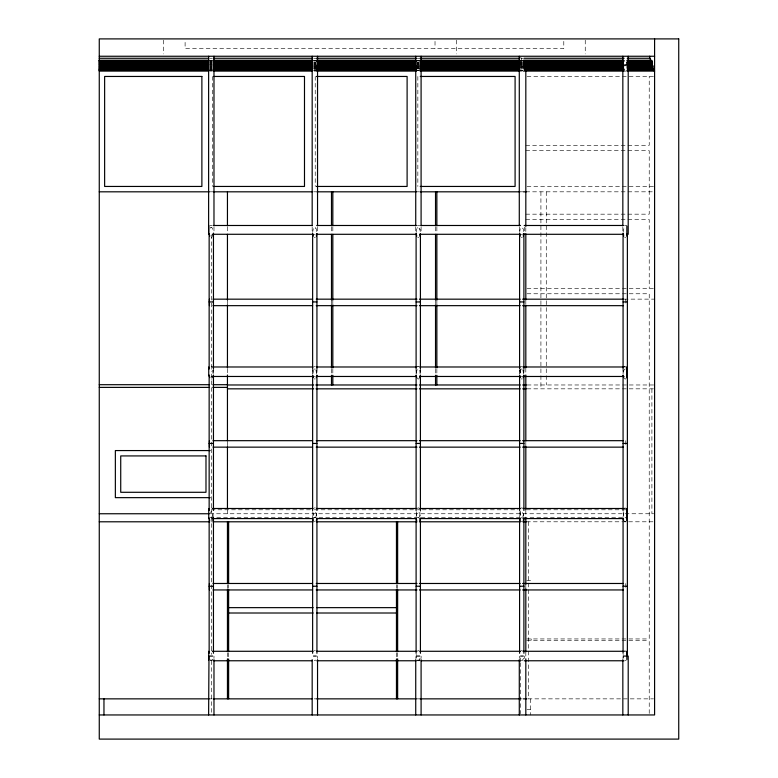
<?xml version="1.0" encoding="UTF-8"?>
<svg xmlns="http://www.w3.org/2000/svg" width="778" height="778" viewBox="0 0 778 778"><rect width="100%" height="100%" fill="white"/><g stroke="black" fill="none" stroke-linecap="round" stroke-linejoin="round"><path stroke-width="0.58" stroke-dasharray="3.89 2.92" d="M213.454 368.976L213.386 375.327M213.386 518.129L212.822 513.198L211.295 511.71L210.225 512.391M312.63 232.515L313.252 228.897L314.779 227.409L316.306 228.917L316.938 232.515M312.63 374.004L312.698 370.046M316.938 368.976L316.86 375.327M312.698 511.554L313.699 517.282M312.63 516.806L313.252 513.198L314.779 511.71L316.306 513.198L316.86 518.129M416.104 232.515L416.736 228.897L418.263 227.409L419.789 228.917L420.421 232.515M416.104 374.004L416.181 370.046M420.421 368.976L420.344 375.327M416.181 511.554L416.736 516.475L418.263 517.973L419.789 516.475L420.344 511.554M416.104 516.806L416.736 513.198L418.263 511.71L419.789 513.198L420.344 518.129M416.181 654.356L416.395 658.217M519.587 232.515L520.219 228.897L521.746 227.409L523.273 228.917L523.895 232.515M519.587 374.004L519.587 368.976M519.587 371.388L519.665 370.046M523.895 368.976L523.827 375.327M519.665 511.554L520.667 517.282M519.587 516.806L520.219 513.198L521.746 511.71L523.613 514.258L523.827 518.129M623.071 232.515L623.703 228.897L625.23 227.409M623.071 374.004L623.139 370.046M623.139 511.554L623.703 516.475L625.23 517.973M623.071 516.806L623.703 513.198L625.23 511.71M623.139 654.356L623.363 658.217M213.162 373.936L212.375 369.589M316.646 373.936L315.858 369.589M420.13 373.936L419.789 370.406L418.263 368.908L416.736 370.406L416.395 373.936M523.613 373.936L522.826 369.589M420.13 658.217L418.817 660.59L417.183 660.084M523.613 658.217L522.301 660.59L521.182 660.59M212.375 517.282L213.386 511.554M313.699 369.589L312.912 373.936M210.225 660.084L211.859 660.59L212.822 659.277M315.858 517.282L316.86 511.554M520.667 369.589L519.879 373.936M522.826 517.282L523.827 511.554M210.225 228.11L211.295 227.409L212.375 228.11L213.454 232.515M417.183 228.11L417.708 227.594M417.183 366.973L417.708 366.448M419.342 378.419L418.263 379.1L417.183 378.419M417.183 508.462L418.263 507.781L419.342 508.462M315.858 660.084L314.224 660.59M624.15 366.973L624.666 366.448M626.3 378.419L625.23 379.1L624.15 378.419M417.183 651.264L418.263 650.573L419.342 651.264M624.15 508.462L625.23 507.781M626.3 521.221L625.23 521.902L624.15 521.221M624.15 651.264L625.23 650.573M626.3 660.084L625.23 660.765M210.741 227.594L211.295 227.419M315.343 237.426L314.224 237.426M418.817 237.426L417.708 237.426M522.301 237.426L521.182 237.426M625.784 237.426L624.666 237.426M211.295 376.484L211.859 376.289M211.295 379.1L211.859 378.925M314.224 366.467L315.343 366.467M314.224 369.083L315.343 369.083M315.343 376.289L314.224 376.289M315.343 378.925L314.224 378.925M417.708 366.467L418.817 366.467M521.182 366.467L522.301 366.467M521.182 369.083L522.301 369.083M522.301 376.289L521.182 376.289M522.301 378.925L521.182 378.925M624.666 366.467L625.23 366.273M625.23 368.908L623.703 370.406L623.363 373.936M211.295 517.973L211.859 517.798M211.295 521.902L211.859 521.727M314.224 507.946L315.343 507.946M315.343 517.798L314.224 517.798M315.343 521.727L314.224 521.727M521.182 507.946L522.301 507.946M522.301 517.798L521.182 517.798M522.301 521.727L521.182 521.727M314.224 650.748L315.343 650.748M521.182 650.748L522.301 650.748M209.69 58.262L212.258 58.262M314.049 58.262L316.471 58.262M417.193 58.262L419.614 58.262M523.293 58.262L520.871 58.262L520.871 56.249M209.622 60.334L212.297 60.276M313.923 60.334L316.471 60.276M417.008 60.334L419.614 60.276M519.801 60.276L522.515 60.334M209.69 60.48L212.122 60.48M314.059 60.48L316.481 60.48M417.212 60.48L419.634 60.48M520.356 60.48L522.787 60.48M209.759 60.733L212.19 60.733M314.186 60.733L316.617 60.733M209.817 61.063L212.248 61.063M209.866 61.472L212.297 61.472M519.811 61.472L522.233 61.472M209.593 61.948L212.015 61.948M313.855 61.948L316.276 61.948M416.911 61.948L419.332 61.948M519.967 61.948L522.388 61.948M209.613 62.464L212.044 62.464M313.904 62.464L316.335 62.464M416.989 62.464L419.41 62.464M520.064 62.464L522.485 62.464M209.632 63.008L212.054 63.008M313.933 63.008L316.354 63.008M417.027 63.008L419.449 63.008M520.112 63.008L522.544 63.008M209.632 63.563L212.054 63.563M313.933 63.563L316.354 63.563M417.018 63.563L419.449 63.563M520.112 63.563L522.534 63.563M209.613 64.107L212.044 64.107M313.904 64.107L316.335 64.107M416.979 64.107L419.41 64.107M520.064 64.107L522.485 64.107M209.583 64.623L212.015 64.623M313.855 64.623L316.276 64.623M416.901 64.623L419.332 64.623M519.957 64.623L522.378 64.623M624.423 64.623L626.854 64.623M209.642 65.089L212.297 65.089M313.952 65.089L316.374 65.089M417.047 65.089L419.478 65.089M519.801 65.089L522.573 65.089M624.277 65.089L626.708 65.089M209.642 65.76L212.151 65.76M313.952 65.76L316.549 65.76M417.047 65.76L419.731 65.76M520.142 65.76L522.573 65.76M623.742 65.76L626.173 65.76M209.7 66.247L212.122 66.247M314.059 66.247L316.49 66.247M417.212 66.247L419.643 66.247M520.365 66.247L522.797 66.247M209.681 66.772L212.102 66.772M314.02 66.772L316.452 66.772M417.154 66.772L419.585 66.772M520.297 66.772L522.719 66.772M209.671 67.307L212.093 67.307M314.011 67.307L316.442 67.307M417.134 67.307L419.566 67.307M520.268 67.307L522.69 67.307M209.671 67.851L212.102 67.851M314.02 67.851L316.452 67.851M417.154 67.851L419.585 67.851M520.288 67.851L522.719 67.851M209.69 68.367L212.122 68.367M314.059 68.367L316.481 68.367M417.202 68.367L419.634 68.367M520.356 68.367L522.787 68.367M209.72 68.863L212.151 68.863M314.118 68.863L316.539 68.863M417.29 68.863L419.721 68.863M209.768 69.31L212.19 69.31M314.195 69.31L316.627 69.31M209.817 69.689L212.248 69.689M209.875 70.001L212.306 70.001M519.83 70.001L522.262 70.001M209.622 70.234L212.044 70.234M313.923 70.234L316.345 70.234M417.008 70.234L419.43 70.234M520.083 70.234L522.515 70.234M209.69 70.38L212.122 70.38M314.049 70.38L316.481 70.38M417.202 70.38L419.634 70.38M520.346 70.38L522.777 70.38M209.759 70.419L212.19 70.419M314.195 70.419L316.617 70.419M209.759 71.09L212.277 71.09M314.195 71.09L316.617 71.09M519.743 71.09L522.174 71.09M623.878 71.09L626.65 71.09M527.027 76.458L654.59 76.458M525.821 145.321L649.231 145.321L649.231 76.458M525.821 150.679L649.231 150.679L649.231 214.174L525.821 214.174M527.037 186.448L654.59 186.448M209.856 191.816L213.493 191.816M313.602 191.816L316.033 191.816M416.745 191.816L419.177 191.816M519.743 191.816L522.767 191.816M525.821 191.816L653.384 191.816M525.821 219.542L649.231 219.542L649.231 288.395M209.953 225.494L212.375 225.474M417.407 225.494L419.838 225.474M624.423 225.474L626.844 225.494M314.166 234.295L314.857 234.295M521.27 234.295L521.97 234.295M527.027 288.395L653.374 288.395M527.027 293.763L649.231 293.763L649.231 713.805M624.219 299.131L654.59 299.131M624.423 366.983L626.844 366.983M527.173 384.974L654.59 384.974M526.998 388.835L653.695 388.835M624.423 508.491L626.844 508.491M211.169 509.785L313.077 509.785M314.283 509.785L416.201 509.785M417.407 509.785L421.054 509.785M422.26 509.785L518.109 509.785M526.58 509.785L626.844 509.785M209.72 513.752L653.695 513.752M209.953 517.282L626.844 517.282M526.502 521.795L653.52 521.795M526.716 580.369L531.189 580.369L531.189 581.711M526.716 638.942L649.231 638.942M526.716 640.284L649.231 640.284M624.423 651.283L626.844 651.283M317.181 656.078L317.541 658.48M416.084 656.078L415.734 658.48M524.294 656.078L524.654 658.48M623.197 656.078L622.838 658.48M209.953 660.084L212.375 660.084M417.407 660.084L419.838 660.084M417.455 660.765L419.877 660.765M209.681 698.858L212.112 698.858M314.195 698.858L316.627 698.858M416.989 698.858L419.4 698.858M519.772 698.858L522.194 698.858M528.087 698.858L653.52 698.858M526.998 709.594L530.518 709.594M211.295 366.273L211.859 366.467M211.295 368.908L211.859 369.083M211.295 507.781L211.859 507.946M211.295 650.573L211.859 650.748M315.343 227.594L315.858 228.11M418.817 366.448L419.342 366.973M419.789 228.917L420.13 229.967M523.827 370.046L523.895 371.388M420.344 370.046L420.421 371.388M316.86 370.046L316.938 371.388M213.386 370.046L213.454 371.388M651.906 388.835L651.906 513.752M625.784 299.17L625.784 305.666M625.784 440.679L625.784 447.146M625.784 583.481L625.784 589.948M623.071 368.976L623.071 371.388M622.838 227.03L622.838 231.873M585.25 40.155L585.25 53.954M563.787 41.351L563.787 48.537L185.106 48.537L185.106 41.351M546.273 191.816L546.273 384.974M540.914 191.816L540.914 388.835M531.189 638.942L531.189 640.284M530.518 698.858L530.518 714.953M528.505 521.795L528.505 698.858M525.821 227.614L525.821 232.826M525.821 300.337L525.821 304.684M525.821 368.276L525.821 374.704M525.821 442.274L525.821 445.911M525.821 510.212L525.821 517.487M525.821 584.861L525.821 588.868M525.821 652.236L525.821 658.84M524.654 227.03L524.654 231.873M521.552 58.262L521.552 60.276M520.453 369.015L520.453 373.878M520.453 511.039L520.453 517.195M520.453 657.906L520.453 661.543M520.453 662.759L520.453 713.737M519.286 227.03L519.286 231.873M519.286 656.078L519.286 658.48M456.482 40.155L456.482 53.954M436.866 227.05L436.866 231.902M436.866 299.938L436.866 304.801M436.866 369.18L436.866 374.043M435.524 227.05L435.524 231.902M435.524 299.938L435.524 304.801M435.524 369.18L435.524 374.043M435.019 41.351L435.019 48.537M421.093 227.03L421.093 231.873M421.093 656.078L421.093 658.48M417.844 76.458L417.844 186.448M416.104 368.976L416.104 371.388M415.734 227.03L415.734 231.873M397.636 584.861L397.636 588.499M397.636 652.771L397.636 658.84M396.459 584.667L396.459 588.294M396.459 652.907L396.459 658.956M332.828 227.05L332.828 231.902M332.828 299.938L332.828 304.801M332.828 369.18L332.828 374.043M331.486 227.05L331.486 231.902M331.486 299.938L331.486 304.801M331.486 369.18L331.486 374.043M317.541 227.03L317.541 231.873M315.226 76.458L315.226 186.448M312.63 368.976L312.63 371.388M312.173 227.03L312.173 231.873M228.625 584.667L228.625 588.294M228.625 652.907L228.625 658.956M227.448 227.001L227.448 231.902M227.448 299.938L227.448 304.801M227.448 368.928L227.448 374.996M227.448 442.06L227.448 445.833M227.448 510.105L227.448 513.752M227.448 584.861L227.448 588.499M227.448 652.771L227.448 658.84M213.979 227.03L213.979 234.295M213.979 656.078L213.979 658.48M212.608 76.458L212.608 186.448M211.295 234.898L211.295 371.388M211.295 374.004L211.295 512.877M211.295 516.806L211.295 654.473M211.295 660.765L211.295 714.953M163.652 40.155L163.652 53.954M211.859 237.426L211.295 237.601L211.859 237.446"/><path stroke-width="1.17" d="M652.217 65.089L652.372 61.948L651.011 60.276M654.249 71.09L652.888 68.863L652.898 65.76L627.049 65.76M627.379 233.701L627.379 374.004L626.747 377.612M627.379 374.004L627.379 512.877L626.747 516.475M626.747 513.198L627.379 516.806L626.747 520.414M213.386 233.818L212.822 236.123M213.386 375.327L212.822 377.612M316.86 233.818L316.306 236.123M316.86 375.327L316.306 377.612M420.344 233.818L419.789 236.123M420.344 375.327L419.789 377.612M523.827 233.818L523.273 236.123M523.827 375.327L523.273 377.612M627.311 233.818L626.747 236.123M524.129 65.76L524.002 66.247L623.625 66.247M212.822 520.414L213.162 519.354M316.306 520.414L316.646 519.354M419.789 520.414L420.13 519.354M523.273 520.414L523.613 519.354M626.747 374.986L627.311 372.691L626.747 370.406M99.263 56.249L654.59 56.249M99.263 58.262L208.611 58.262M213.328 58.262L312.834 58.262M316.471 58.262L416.376 58.262M420.023 58.262L519.655 58.262M523.983 58.262L624.131 58.262M627.243 58.262L650.32 58.262L650.32 60.276M99.263 60.334L208.65 60.276M213.26 60.334L312.834 60.276M316.471 60.276L415.977 60.276M420.139 60.276L519.801 60.276M523.448 60.276L623.596 60.276M626.99 60.334L651.283 60.334M99.263 60.48L208.485 60.48M213.337 60.48L312.844 60.48M316.481 60.48L415.997 60.48M420.849 60.48L519.15 60.48M524.002 60.48L623.616 60.48M627.263 60.48L651.556 60.48M99.263 60.733L208.543 60.733M213.405 60.733L312.97 60.733M316.617 60.733L416.181 60.733M421.044 60.733L519.393 60.733M524.255 60.733L623.868 60.733M627.515 60.733L651.808 60.733M99.263 61.063L208.601 61.063M213.464 61.063L311.871 61.063M316.734 61.063L416.356 61.063M419.994 61.063L519.616 61.063M524.479 61.063L624.092 61.063M627.739 61.063L652.032 61.063M99.263 61.472L208.65 61.472M213.512 61.472L311.968 61.472M316.831 61.472L415.277 61.472M420.139 61.472L519.811 61.472M523.448 61.472L623.071 61.472M627.924 61.472L652.227 61.472M99.263 61.948L208.378 61.948M213.23 61.948L312.639 61.948M317.492 61.948L415.695 61.948M420.548 61.948L518.751 61.948M523.604 61.948L623.217 61.948M626.864 61.948L652.372 61.948M99.263 62.464L208.407 62.464M213.25 62.464L312.698 62.464M317.541 62.464L415.773 62.464M420.626 62.464L518.848 62.464M523.701 62.464L623.314 62.464M626.961 62.464L652.47 62.464M99.263 63.008L208.416 63.008M213.269 63.008L312.717 63.008M317.57 63.008L415.812 63.008M420.665 63.008L518.897 63.008M523.75 63.008L623.373 63.008M627.01 63.008L652.528 63.008M99.263 63.563L208.416 63.563M213.269 63.563L312.717 63.563M317.57 63.563L415.812 63.563M420.665 63.563L518.897 63.563M523.75 63.563L623.363 63.563M627.01 63.563L652.518 63.563M99.263 64.107L208.407 64.107M213.25 64.107L312.688 64.107M317.541 64.107L415.773 64.107M420.616 64.107L518.848 64.107M523.701 64.107L623.314 64.107M626.961 64.107L652.47 64.107M99.263 64.623L208.378 64.623M213.221 64.623L312.639 64.623M317.492 64.623L415.695 64.623M420.538 64.623L518.741 64.623M523.594 64.623L623.207 64.623M626.854 64.623L652.363 64.623M99.263 65.089L208.65 65.089M213.279 65.089L312.737 65.089M316.821 65.089L415.831 65.089M420.13 65.089L519.801 65.089M523.448 65.089L623.402 65.089M627.049 65.089L652.557 65.089L652.557 65.76M99.263 65.76L208.514 65.76M213.279 65.76L312.912 65.76M316.549 65.76L416.094 65.76M420.684 65.76L519.266 65.76M523.788 65.76L623.742 65.76M99.263 66.247L208.485 66.247M213.337 66.247L312.844 66.247M316.49 66.247L415.997 66.247M420.859 66.247L519.15 66.247M627.272 66.247L652.781 66.247M99.263 66.772L208.465 66.772M213.318 66.772L312.814 66.772M316.452 66.772L415.948 66.772M420.801 66.772L519.082 66.772M523.934 66.772L623.548 66.772M627.194 66.772L652.703 66.772M99.263 67.307L208.455 67.307M213.308 67.307L312.795 67.307M316.442 67.307L415.929 67.307M420.781 67.307L519.052 67.307M523.905 67.307L623.518 67.307M627.165 67.307L652.684 67.307M99.263 67.851L208.465 67.851M213.318 67.851L312.805 67.851M316.452 67.851L415.938 67.851M420.791 67.851L519.072 67.851M523.925 67.851L623.548 67.851M627.185 67.851L652.703 67.851M99.263 68.367L208.485 68.367M213.337 68.367L312.844 68.367M316.481 68.367L415.997 68.367M420.849 68.367L519.14 68.367M623.616 68.367L524.002 68.367L525.481 70.419L623.878 70.419M627.263 68.367L652.771 68.367M99.263 68.863L208.514 68.863M213.367 68.863L312.902 68.863M316.539 68.863L416.074 68.863M420.937 68.863L519.257 68.863M524.109 68.863L623.732 68.863M627.369 68.863L652.888 68.863M99.263 69.31L208.553 69.31M213.405 69.31L311.764 69.31M316.627 69.31L416.201 69.31M421.054 69.31L519.412 69.31M524.265 69.31L623.888 69.31M627.535 69.31L653.043 69.31M99.263 69.689L208.601 69.689M213.464 69.689L311.861 69.689M316.724 69.689L416.337 69.689M419.984 69.689L519.607 69.689M524.46 69.689L624.082 69.689M627.729 69.689L653.238 69.689M99.263 70.001L208.66 70.001M213.522 70.001L311.978 70.001M316.841 70.001L415.296 70.001M420.159 70.001L519.83 70.001M524.693 70.001L623.09 70.001M627.953 70.001L653.462 70.001M99.263 70.234L208.407 70.234M213.26 70.234L312.707 70.234M317.56 70.234L415.792 70.234M420.645 70.234L518.877 70.234M524.936 70.234L623.343 70.234M626.98 70.234L653.715 70.234M208.475 70.38L99.263 70.38L208.553 70.419M213.328 70.38L312.844 70.38M316.481 70.38L415.987 70.38M420.84 70.38L519.14 70.38M525.208 70.38L623.606 70.38M627.253 70.38L653.977 70.38M213.405 70.419L311.764 70.419M316.617 70.419L416.191 70.419M421.054 70.419L519.412 70.419M627.525 70.419L654.249 70.419M99.263 71.09L208.64 71.09M213.405 71.09L311.929 71.09M316.617 71.09L416.444 71.09M420.091 71.09L519.743 71.09M523.39 71.09L623.878 71.09M627.525 71.09L654.59 71.09M213.814 76.458L304.49 76.458L304.49 186.448L213.814 186.448M316.432 76.458L407.108 76.458L407.108 186.448L316.432 186.448M420.237 76.458L515.094 76.458L515.094 186.448L420.237 186.448M99.263 191.816L209.301 191.816M213.493 191.816L312.134 191.816M316.792 191.816L416.444 191.816M420.091 191.816L519.743 191.816M523.39 191.816L526.395 191.816M213.59 225.494L311.861 225.474M316.714 225.494L416.201 225.474M421.054 225.494L520.531 225.474M524.158 225.494L623.217 225.474M209.399 234.295L208.621 234.295L208.621 56.249M212.375 234.275L313.077 234.295M316.199 234.295L416.512 234.295M419.75 234.295L520.531 234.275M522.952 234.295L623.625 234.295M213.055 299.17L312.6 299.19M316.238 299.17L416.989 299.17M419.42 299.17L520.171 299.19M522.602 299.19L623.353 299.17M209.146 301.932L213.454 301.952M312.63 301.932L316.938 301.932M416.104 301.952L420.421 301.952M519.587 301.952L523.895 301.932M623.071 301.932L627.379 301.932M213.055 305.666L312.6 305.647M316.238 305.666L416.989 305.647M419.42 305.666L520.171 305.647M522.602 305.666L623.353 305.666M212.375 366.983L313.077 367.002M316.714 366.983L416.201 367.002M419.838 366.983L520.531 367.002M522.952 366.983L623.217 366.983M212.511 376.464L313.164 376.484M316.802 376.464L416.24 376.484M419.877 376.464L520.531 376.484M522.952 376.484L624.024 376.464M99.263 384.702L209.301 384.702M212.929 384.702L227.448 384.702M227.448 384.974L313.709 384.974M315.761 384.974L416.979 384.974M419.41 384.974L520.346 384.974M522.69 384.974L526.395 384.974M99.263 387.386L209.301 387.386M212.88 387.386L227.448 387.386M227.448 388.835L313.709 388.835M315.975 388.835L416.979 388.835M419.41 388.835L520.258 388.835M522.69 388.835L526.327 388.835M213.055 440.679L312.6 440.679M316.238 440.679L416.989 440.679M419.42 440.679L520.171 440.679M522.602 440.679L623.353 440.679M209.146 443.441L213.454 443.441M312.63 443.441L316.938 443.441M416.104 443.441L420.421 443.441M519.587 443.441L523.895 443.441M623.071 443.441L627.379 443.441M213.055 447.146L312.6 447.146M316.238 447.146L416.989 447.146M419.42 447.146L520.171 447.146M522.602 447.146L623.353 447.146M210.138 450.569L115.358 450.569L115.358 497.648L210.138 497.648M212.375 508.491L313.077 508.491M316.714 508.491L416.201 508.491M419.838 508.491L520.531 508.491M522.952 508.491L623.217 508.491M99.263 513.752L209.301 513.752M212.375 518.586L313.077 518.586M316.714 518.586L416.201 518.586M419.838 518.586L520.531 518.586M522.952 518.586L623.217 518.586M99.263 521.795L209.72 521.795M212.929 521.795L313.145 521.795M316.539 521.795L416.989 521.795M419.4 521.795L520.453 521.795M522.874 521.795L526.502 521.795M213.055 583.481L312.6 583.481M316.238 583.481L416.989 583.481M419.42 583.481L520.171 583.481M522.602 583.481L623.353 583.481M209.146 586.242L213.454 586.242M312.63 586.242L316.938 586.242M416.104 586.242L420.421 586.242M519.587 586.242L523.895 586.242M623.071 586.242L627.379 586.242M213.055 589.948L312.6 589.948M316.238 589.948L416.989 589.948M419.42 589.948L520.171 589.948M522.602 589.948L623.353 589.948M228.625 607.647L313.145 607.647M316.763 607.647L396.459 607.647M228.625 613.006L313.145 613.006M316.763 613.006L396.459 613.006M212.375 651.283L313.077 651.283M316.714 651.283L416.201 651.283M419.838 651.283L520.531 651.283M522.952 651.283L623.217 651.283M208.981 656.078L208.621 714.953M209.963 656.078L212.637 656.078M313.515 656.078L316.199 656.078M417.066 656.078L419.75 656.078M520.628 656.078L523.312 656.078M624.18 656.078L628.206 656.078L628.206 714.953M213.726 660.765L311.949 660.765M316.802 660.765L416.24 660.765M421.093 660.765L520.531 660.765M524.148 660.765L624.024 660.765M99.263 698.858L209.301 698.858M213.328 698.858L311.939 698.858M316.627 698.858L416.279 698.858M419.925 698.858L519.772 698.858M523.4 698.858L526.871 698.858M99.263 714.953L654.59 714.953L654.59 38.9M623.703 236.123L623.139 233.818M626.747 367.77L627.379 371.388M623.703 377.612L623.139 375.327M626.747 509.269L627.379 512.877M623.363 519.354L623.703 520.414M520.219 236.123L519.665 233.818M626.747 652.071L627.379 655.669L627.379 516.806M520.219 377.612L519.665 375.327M519.879 519.354L520.219 520.414M416.736 236.123L416.181 233.818M416.736 377.612L416.181 375.327M416.395 519.354L416.736 520.414M313.252 236.123L312.698 233.818M313.252 377.612L312.698 375.327M312.912 519.354L313.252 520.414M209.778 236.123L209.214 233.818M209.778 377.612L209.214 375.327M209.428 519.354L209.778 520.414M649.64 56.249L649.64 58.262M628.206 56.249L628.206 234.295L626.864 234.295L626.844 226.067M626.844 366.983L626.844 375.803M626.844 508.491L626.844 518.586M626.844 651.283L626.844 659.501M623.071 233.701L623.071 368.996M623.071 375.2L623.071 510.475M623.071 518.002L623.071 653.277M622.838 56.249L622.838 225.815M622.838 659.676L622.838 714.953M525.821 69.621L525.821 226.408M525.821 233.692L525.821 299.831M525.821 305.19L525.821 367.809M525.821 375.025L525.821 441.058M525.821 446.368L525.821 509.668M525.821 518.07L525.821 584.434M525.821 588.868L525.821 651.838M525.821 658.84L525.821 714.953M525.481 70.419L525.481 71.09M523.895 233.701L523.895 368.996M523.895 375.2L523.895 510.475M523.895 518.002L523.895 653.277M519.587 233.701L519.587 368.996M519.587 375.2L519.587 510.475M519.587 518.002L519.587 653.277M519.286 56.249L519.286 225.815M519.286 659.676L519.286 714.953M436.866 191.816L436.866 225.834M436.866 234.334L436.866 299.938M436.866 304.801L436.866 367.965M436.866 375.259L436.866 384.974M435.524 191.816L435.524 225.834M435.524 234.334L435.524 299.938M435.524 304.801L435.524 367.965M435.524 375.259L435.524 384.974M421.093 56.249L421.093 225.815M421.093 659.676L421.093 714.953M420.421 233.701L420.421 368.996M420.421 375.2L420.421 510.475M420.421 518.002L420.421 653.277M416.104 233.701L416.104 368.996M416.104 375.2L416.104 510.475M416.104 518.002L416.104 653.277M415.734 56.249L415.734 225.815M415.734 659.676L415.734 714.953M397.636 521.795L397.636 583.646M397.636 589.714L397.636 651.565M397.636 658.84L397.636 698.858M396.459 521.795L396.459 583.461M396.459 589.51L396.459 651.701M396.459 658.956L396.459 698.858M332.828 191.816L332.828 225.834M332.828 234.334L332.828 299.938M332.828 304.801L332.828 367.965M332.828 375.259L332.828 384.974M331.486 191.816L331.486 225.834M331.486 234.334L331.486 299.938M331.486 304.801L331.486 367.965M331.486 375.259L331.486 384.974M317.541 56.249L317.541 225.815M317.541 659.676L317.541 714.953M316.938 233.701L316.938 368.996M316.938 375.2L316.938 510.475M316.938 518.002L316.938 653.277M312.63 233.701L312.63 368.996M312.63 375.2L312.63 510.475M312.63 518.002L312.63 653.277M312.173 56.249L312.173 225.815M312.173 659.676L312.173 714.953M228.625 521.795L228.625 583.461M228.625 589.51L228.625 651.701M228.625 658.956L228.625 698.858M227.448 191.816L227.448 225.834M227.448 234.275L227.448 299.938M227.448 304.801L227.448 367.965M227.448 374.996L227.448 440.98M227.448 446.922L227.448 508.9M227.448 521.795L227.448 583.646M227.448 589.714L227.448 651.565M227.448 658.84L227.448 698.858M213.979 56.249L213.979 225.815M213.979 659.676L213.979 714.953M213.454 233.701L213.454 368.996M213.454 375.2L213.454 510.475M213.454 518.002L213.454 653.277M209.418 299.17L209.418 305.666M209.418 440.679L209.418 447.146M209.418 583.481L209.418 589.948M209.146 233.701L209.146 368.996M209.146 375.2L209.146 510.475M209.146 518.002L209.146 653.277M208.737 225.474L208.737 234.295M208.737 366.983L208.737 375.803M208.737 508.491L208.737 518.586M208.737 651.283L208.737 660.084M103.96 698.858L103.96 714.953M678.737 38.9L99.263 38.9L99.263 739.1L678.737 739.1L678.737 38.9M201.881 76.458L104.631 76.458L104.631 186.448L201.881 186.448L201.881 76.458M205.985 455.927L120.726 455.927L120.726 492.289L205.985 492.289L205.985 455.927"/></g></svg>
